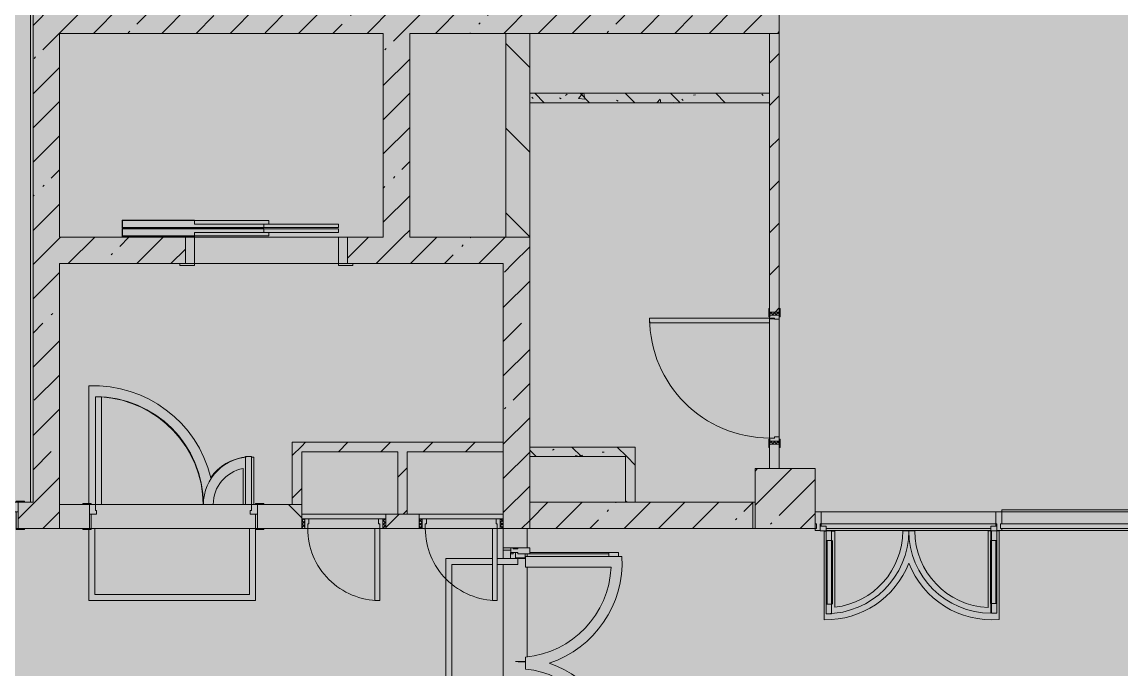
# Model space of a CAD drawing. Header units: millimetres. Extents: x 81094 to 272713, y -8553 to 29000.
# Drawn here: x 240191 to 249352, y 12229 to 17625 of the extents above; entities that cross this region are included whole.
import ezdxf

# ---------------------------------------------------------------- set-up
doc = ezdxf.new("R2010")
doc.units = ezdxf.units.MM
doc.layers.add('A-DETL-GENF-1', color=7, linetype='Continuous', lineweight=9, true_color=0xc0c0c0, transparency=0.4)
for name, color, linetype, lineweight, true_color in [('A-DETL-GENF-2', 7, 'Continuous', 5, 0xe2e2e2), ('A-DETL-GENF-3', 7, 'Continuous', 5, 0xb7b7b7), ('A-DOOR-3', 7, 'Continuous', 5, 0xb7b7b7), ('A-DOOR-4', 7, 'Continuous', 5, 0xe2e2e2), ('A-DOOR-5', 7, 'Continuous', 5, 0xaaaaaa), ('A-DOOR-FRAM-2', 7, 'Continuous', 5, 0xe2e2e2), ('A-DOOR-FRAM-3', 7, 'Continuous', 5, 0xb7b7b7), ('A-DOOR-FRAM-4', 7, 'Continuous', 5, 0xaaaaaa), ('A-FLOR-2', 7, 'Continuous', 5, 0xb7b7b7), ('A-GLAZ-CURT-3', 7, 'Continuous', 5, 0x737373), ('A-GLAZ-CWMG-4', 7, 'Continuous', 5, 0x737373), ('A-WALL-7', 7, 'Continuous', 9, 0x737373), ('I-WALL-4', 7, 'Continuous', 5, 0x737373), ('I-WALL-5', 7, 'Continuous', 5, 0x787878), ('S-COLS-2', 7, 'Continuous', 5, 0x737373)]:
    doc.layers.add(name, color=color, linetype=linetype, lineweight=lineweight, true_color=true_color)
doc.layers.add('I-WALL-3', color=7, linetype='Continuous', lineweight=5)
doc.layers.add('S-COLS-1', color=7, linetype='Continuous', lineweight=5)
pattern_1 = [(45, (145702.9, 0), (-285.1231, 285.1231), []), (45, (145988.04, 0), (-285.1231, 285.1231), [504.031, -100.806, 16.764, -84.042])]
pattern_2 = [(135, (145702.9, 0), (-353.5534, -353.5534), [])]
pattern_3 = [(45, (145702.92, 0), (-176.7767, 176.7767), [])]
pattern_4 = [(135, (145702.9, 0), (-377.1708, -377.1708), [533.4, -88.9, 17.78, -88.9]), (135, (145702.9, 376.94), (-377.1708, -377.1708), []), (50, (145702.9, 0), (637.6445, -55.7866), [66.675, -733.425]), (355, (145702.9, 0), (-123.3494, 668.6992), [53.34, -586.74]), (100.451, (145756.05, -4.65), (514.299, 612.908), [56.665, -623.315]), (46.184, (145702.9, 177.8), (948.7764, -147.1497), [100.012, -1100.137]), (96.636, (145782, 165.5), (830.909, 865.997), [84.998, -934.973]), (351.184, (145702.9, 177.8), (830.918, 865.988), [80.01, -880.11]), (21, (145791.8, 133.35), (530.6506, -357.9283), [66.675, -733.425]), (326, (145791.8, 133.35), (216.308, 644.6585), [53.34, -586.74]), (71.451, (145836.04, 103.5), (746.9596, 286.7243), [56.665, -623.315]), (37.5, (145702.92, 0), (10.81053, 295.9426), [16.764, -562.864, 16.764, -578.866, -588.962]), (37.5, (145702.92, 0), (10.81053, 295.9426), [-1175.258, 16.764, -572.198]), (7.5, (145702.9, 0), (233.8692, 350.6318), [16.764, -322.834, 16.764, -549.529, -224.472]), (7.5, (145702.9, 0), (233.8692, 350.6318), [-905.891, 16.764, -207.708]), (327.5, (145504.67, 0), (474.5678, -20.0513), [16.764, -205.486, 16.764, -676.656, -920.115]), (327.5, (145504.67, 0), (474.5678, -20.0513), [-915.67, 16.764, -903.351]), (317.5, (145415.77, 0), (518.4522, 88.9934), [16.764, -272.161, 16.764, -443.738, -653.415]), (317.5, (145415.77, 0), (518.4522, 88.9934), [-749.427, 16.764, -636.651])]

# ---------------------------------------------------------------- blocks, each defined once
blk = doc.blocks.new('110_Дверь_СКБ_1Ст_Внутренняя1 - Д-3б_п_ 1100x2100h_много всего 2-32816779-2_7_3_птичка')
at = {"layer": 'A-DOOR-4'}
h = blk.add_hatch(color=256, dxfattribs=at)
h.paths.add_polyline_path([(-512.5, 40), (-512.5, -40), (-477.5, -40), (-477.5, 0), (-487.5, 0), (-487.5, 40)])
h.paths.add_polyline_path([(502.5, 0), (502.5, -40), (537.5, -40), (537.5, 40), (512.5, 40), (512.5, 0)])
at = {"layer": 'A-DOOR-5'}
h = blk.add_hatch(dxfattribs=at)
h.set_pattern_fill('FP_117', color=256, style=0, pattern_type=2)
h.set_pattern_definition([(135, (1751.41, 104.685), (-14.14214, -14.14214), []), (225, (1751.41, 104.685), (14.14214, -14.14214), [])])
h.paths.add_polyline_path([(537.5, -40), (562.5, -40), (562.5, 40), (537.5, 40)])
at = {"layer": 'A-DOOR-FRAM-2'}
for points in [[(472.5, 40), (512.5, 40), (512.5, 1040), (472.5, 1040)], [(-567.5, 40), (-497.5, 40), (-497.5, 48), (-567.5, 48)], [(522.5, 40), (592.5, 40), (592.5, 48), (522.5, 48)], [(-567.5, -48), (-497.5, -48), (-497.5, -40), (-567.5, -40)], [(522.5, -48), (592.5, -48), (592.5, -40), (522.5, -40)]]:
    blk.add_hatch(color=256, dxfattribs=at).paths.add_polyline_path(points)
at = {"layer": 'A-DOOR-FRAM-4'}
h = blk.add_hatch(dxfattribs=at)
h.set_pattern_fill('FP_118', color=256, style=0, pattern_type=2)
h.set_pattern_definition([(45, (-371.384, 104.685), (-14.1421, 14.1421), []), (135, (-371.384, 104.685), (-14.1421, -14.1421), [])])
h.paths.add_polyline_path([(-537.5, -40), (-512.5, -40), (-512.5, 40), (-537.5, 40)])
at = {"layer": 'A-DOOR-3'}
for p, q in [((512.5, 1040), (472.5, 1040)), ((472.5, 1040), (472.5, 40)), ((512.5, 40), (512.5, 1040)), ((472.5, 40), (512.5, 40))]:
    blk.add_line(p, q, dxfattribs=at)
blk.add_arc((512.5, 40), 1000, 90, 180, dxfattribs=at)
at = {"layer": 'A-DOOR-FRAM-3'}
for p, q in [((-497.5, 48), (-567.5, 48)), ((-567.5, 48), (-567.5, 40)), ((-567.5, 40), (-497.5, 40)), ((-512.5, 40), (-537.5, 40)), ((-537.5, 40), (-537.5, -40)), ((-487.5, 40), (-512.5, 40)), ((-512.5, 40), (-512.5, -40)), ((-512.5, -40), (-512.5, 40)), ((-497.5, 40), (-512.5, 40)), ((-512.5, 40), (-512.5, 39)), ((-512.5, 39), (-497.5, 39)), ((-497.5, 40), (-497.5, 48)), ((-497.5, 39), (-497.5, 40)), ((-487.5, 0), (-487.5, 40)), ((-477.5, 0), (-487.5, 0)), ((-477.5, -40), (-477.5, 0)), ((512.5, 0), (502.5, 0)), ((502.5, 0), (502.5, -40)), ((512.5, 40), (512.5, 0)), ((537.5, 40), (512.5, 40)), ((592.5, 48), (522.5, 48)), ((522.5, 48), (522.5, 40)), ((537.5, 40), (522.5, 40)), ((522.5, 40), (522.5, 39)), ((522.5, 40), (592.5, 40)), ((522.5, 39), (537.5, 39)), ((537.5, -40), (537.5, 40)), ((562.5, 40), (537.5, 40)), ((537.5, 40), (537.5, -40)), ((537.5, 39), (537.5, 40)), ((562.5, -40), (562.5, 40)), ((592.5, 40), (592.5, 48)), ((-497.5, -40), (-567.5, -40)), ((-567.5, -40), (-567.5, -48)), ((-567.5, -48), (-497.5, -48)), ((-537.5, -40), (-512.5, -40)), ((-497.5, -39), (-512.5, -39)), ((-512.5, -39), (-512.5, -40)), ((-512.5, -40), (-477.5, -40)), ((-512.5, -40), (-497.5, -40)), ((-497.5, -40), (-497.5, -39)), ((-497.5, -48), (-497.5, -40)), ((502.5, -40), (537.5, -40)), ((537.5, -39), (522.5, -39)), ((522.5, -39), (522.5, -40)), ((522.5, -40), (537.5, -40)), ((592.5, -40), (522.5, -40)), ((522.5, -40), (522.5, -48)), ((522.5, -48), (592.5, -48)), ((537.5, -40), (537.5, -39)), ((537.5, -40), (562.5, -40)), ((592.5, -48), (592.5, -40))]:
    blk.add_line(p, q, dxfattribs=at)
blk = doc.blocks.new('110_Дверь_СКБ_2Ст - Д-1_л_Лестничная клетка EIS60 2-32142534-2_7_3_птичка')
at = {"layer": 'A-DOOR-4'}
for points in [[(662.5, 110), (662.5, 1010), (612.5, 1010), (612.5, 110)], [(-587.5, 510), (-637.5, 510), (-637.5, 110), (-587.5, 110), (-587.5, 433.2)], [(712.5, 30), (697.5, 30), (697.5, -110), (712.5, -110), (712.5, -30.6)]]:
    blk.add_hatch(color=256, dxfattribs=at).paths.add_polyline_path(points)
h = blk.add_hatch(color=256, dxfattribs=at)
h.paths.add_polyline_path([(712.5, 110), (662.5, 110), (662.5, 60), (652.5, 60), (652.5, 30), (712.5, 30)])
h.paths.add_polyline_path([(-627.5, 30), (-627.5, 60), (-637.5, 60), (-637.5, 110), (-687.5, 110), (-687.5, 30)])
at = {"layer": 'A-DOOR-FRAM-2'}
for points in [[(-672.5, 110), (-672.5, 118), (-742.5, 118), (-742.5, 110)], [(767.5, 110), (767.5, 118), (697.5, 118), (697.5, 110)], [(-672.5, 30), (-687.5, 30), (-687.5, -110), (-672.5, -110), (-672.5, -30.6)], [(-672.5, -110), (-742.5, -110), (-742.5, -118), (-672.5, -118)], [(767.5, -118), (767.5, -110), (697.5, -110), (697.5, -118)]]:
    blk.add_hatch(color=256, dxfattribs=at).paths.add_polyline_path(points)
at = {"layer": 'A-DOOR-3'}
for p, q in [((662.5, 1010), (612.5, 1010)), ((612.5, 1010), (612.5, 110)), ((662.5, 110), (662.5, 1010)), ((-637.5, 510), (-637.5, 110)), ((-587.5, 510), (-637.5, 510)), ((-587.5, 110), (-587.5, 510)), ((-637.5, 110), (-587.5, 110)), ((612.5, 110), (662.5, 110))]:
    blk.add_line(p, q, dxfattribs=at)
for centre, radius, start, end in [((662.5, 110), 900, 90, 180), ((-637.5, 110), 400, 360, 90)]:
    blk.add_arc(centre, radius, start, end, dxfattribs=at)
at = {"layer": 'A-DOOR-FRAM-3'}
for p, q in [((-672.5, 118), (-742.5, 118)), ((-742.5, 118), (-742.5, 110)), ((-742.5, 110), (-672.5, 110)), ((-637.5, 110), (-687.5, 110)), ((-687.5, 110), (-687.5, 30)), ((-672.5, 110), (-672.5, 118)), ((-637.5, 60), (-637.5, 110)), ((662.5, 110), (662.5, 60)), ((712.5, 110), (662.5, 110)), ((767.5, 118), (697.5, 118)), ((697.5, 118), (697.5, 110)), ((697.5, 110), (767.5, 110)), ((712.5, 30), (712.5, 110)), ((767.5, 110), (767.5, 118)), ((-687.5, 30), (-627.5, 30)), ((-672.5, 30), (-687.5, 30)), ((-687.5, 30), (-687.5, -110)), ((-672.5, -110), (-672.5, 30)), ((-627.5, 60), (-637.5, 60)), ((-627.5, 30), (-627.5, 60)), ((662.5, 60), (652.5, 60)), ((652.5, 60), (652.5, 30)), ((652.5, 30), (712.5, 30)), ((712.5, 30), (697.5, 30)), ((697.5, 30), (697.5, -110)), ((712.5, -110), (712.5, 30)), ((-672.5, -110), (-742.5, -110)), ((-742.5, -110), (-742.5, -118)), ((-742.5, -118), (-672.5, -118)), ((-687.5, -110), (-672.5, -110)), ((-672.5, -118), (-672.5, -110)), ((697.5, -110), (712.5, -110)), ((767.5, -110), (697.5, -110)), ((697.5, -110), (697.5, -118)), ((697.5, -118), (767.5, -118)), ((767.5, -118), (767.5, -110))]:
    blk.add_line(p, q, dxfattribs=at)
blk = doc.blocks.new('110_Дверь_СКБ_2Ст - Д-3а 1450x2100h_Лестничная клетка из коридора-32352288-2_7_3_птичка')
at = {"layer": 'A-DOOR-4'}
for points in [[(-587.5, 100), (-587.5, 1000), (-637.5, 1000), (-637.5, 100)], [(662.5, 100), (662.5, 500), (612.5, 500), (612.5, 100)], [(712.5, -100), (712.5, 20), (697.5, 20), (697.5, -100)]]:
    blk.add_hatch(color=256, dxfattribs=at).paths.add_polyline_path(points)
h = blk.add_hatch(color=256, dxfattribs=at)
h.paths.add_polyline_path([(-627.5, 20), (-627.5, 50), (-637.5, 50), (-637.5, 100), (-687.5, 100), (-687.5, 20)])
h.paths.add_polyline_path([(712.5, 20), (712.5, 100), (662.5, 100), (662.5, 50), (652.5, 50), (652.5, 20)])
at = {"layer": 'A-DOOR-FRAM-2'}
for points in [[(-672.5, 100), (-672.5, 108), (-742.5, 108), (-742.5, 100)], [(767.5, 100), (767.5, 108), (697.5, 108), (697.5, 100)], [(-672.5, -100), (-672.5, 20), (-687.5, 20), (-687.5, -100)], [(-672.5, -108), (-672.5, -100), (-742.5, -100), (-742.5, -108)], [(767.5, -108), (767.5, -100), (697.5, -100), (697.5, -108)]]:
    blk.add_hatch(color=256, dxfattribs=at).paths.add_polyline_path(points)
at = {"layer": 'A-DOOR-3'}
for p, q in [((-637.5, 1000), (-637.5, 100)), ((-587.5, 1000), (-637.5, 1000)), ((-587.5, 100), (-587.5, 1000)), ((662.5, 500), (612.5, 500)), ((612.5, 500), (612.5, 100)), ((662.5, 100), (662.5, 500)), ((-637.5, 100), (-587.5, 100)), ((612.5, 100), (662.5, 100))]:
    blk.add_line(p, q, dxfattribs=at)
for centre, radius, start, end in [((-637.5, 100), 900, 0, 90), ((662.5, 100), 400, 90, 180)]:
    blk.add_arc(centre, radius, start, end, dxfattribs=at)
at = {"layer": 'A-DOOR-FRAM-3'}
for p, q in [((-672.5, 108), (-742.5, 108)), ((-742.5, 108), (-742.5, 100)), ((-742.5, 100), (-672.5, 100)), ((-637.5, 100), (-687.5, 100)), ((-687.5, 100), (-687.5, 20)), ((-672.5, 100), (-672.5, 108)), ((-637.5, 50), (-637.5, 100)), ((662.5, 100), (662.5, 50)), ((712.5, 100), (662.5, 100)), ((767.5, 108), (697.5, 108)), ((697.5, 108), (697.5, 100)), ((697.5, 100), (767.5, 100)), ((712.5, 20), (712.5, 100)), ((767.5, 100), (767.5, 108)), ((-687.5, 20), (-627.5, 20)), ((-672.5, 20), (-687.5, 20)), ((-687.5, 20), (-687.5, -100)), ((-672.5, -100), (-672.5, 20)), ((-627.5, 50), (-637.5, 50)), ((-627.5, 20), (-627.5, 50)), ((662.5, 50), (652.5, 50)), ((652.5, 50), (652.5, 20)), ((652.5, 20), (712.5, 20)), ((712.5, 20), (697.5, 20)), ((697.5, 20), (697.5, -100)), ((712.5, -100), (712.5, 20)), ((-672.5, -100), (-742.5, -100)), ((-742.5, -100), (-742.5, -108)), ((-742.5, -108), (-672.5, -108)), ((-687.5, -100), (-672.5, -100)), ((-672.5, -108), (-672.5, -100)), ((697.5, -100), (712.5, -100)), ((767.5, -100), (697.5, -100)), ((697.5, -100), (697.5, -108)), ((697.5, -108), (767.5, -108)), ((767.5, -108), (767.5, -100))]:
    blk.add_line(p, q, dxfattribs=at)
blk = doc.blocks.new('110_Дверь_СКБ_1Ст - д-18 700x2100h_Технический шкаф ЭОМ и СС-23698042-2_7_3_птичка')
at = {"layer": 'A-DOOR-4'}
h = blk.add_hatch(color=256, dxfattribs=at)
h.paths.add_polyline_path([(312.5, 60), (312.5, 20), (302.5, 20), (302.5, -20), (337.5, -20), (337.5, 60)])
h.paths.add_polyline_path([(-287.5, 60), (-312.5, 60), (-312.5, -20), (-277.5, -20), (-277.5, 20), (-287.5, 20)])
at = {"layer": 'A-DOOR-5'}
h = blk.add_hatch(dxfattribs=at)
h.set_pattern_fill('FP_152', color=256, style=0, pattern_type=2)
h.set_pattern_definition([(135, (1951.41, 124.685), (-14.14214, -14.14214), []), (225, (1951.41, 124.685), (14.14214, -14.14214), [])])
h.paths.add_polyline_path([(362.5, 60), (337.5, 60), (337.5, -20), (362.5, -20)])
at = {"layer": 'A-DOOR-FRAM-2'}
blk.add_hatch(color=256, dxfattribs=at).paths.add_polyline_path([(-247.5, 660), (-287.5, 660), (-287.5, 60), (-247.5, 60), (-247.5, 503.6)])
at = {"layer": 'A-DOOR-FRAM-4'}
h = blk.add_hatch(dxfattribs=at)
h.set_pattern_fill('FP_153', color=256, style=0, pattern_type=2)
h.set_pattern_definition([(45, (-171.384, 124.685), (-14.1421, 14.1421), []), (135, (-171.384, 124.685), (-14.1421, -14.1421), [])])
h.paths.add_polyline_path([(-312.5, 60), (-337.5, 60), (-337.5, -20), (-312.5, -20)])
at = {"layer": 'A-DOOR-3'}
for p, q in [((-287.5, 660), (-287.5, 60)), ((-247.5, 660), (-287.5, 660)), ((-247.5, 60), (-247.5, 660)), ((-287.5, 60), (-247.5, 60))]:
    blk.add_line(p, q, dxfattribs=at)
blk.add_arc((-287.5, 60), 600, 360, 90, dxfattribs=at)
at = {"layer": 'A-DOOR-FRAM-3'}
for p, q in [((-312.5, 60), (-337.5, 60)), ((-337.5, 60), (-337.5, -20)), ((-287.5, 60), (-312.5, 60)), ((-312.5, 60), (-312.5, -20)), ((-312.5, -20), (-312.5, 60)), ((-287.5, 20), (-287.5, 60)), ((-277.5, 20), (-287.5, 20)), ((-277.5, -20), (-277.5, 20)), ((-247.5, 60), (312.5, 60)), ((312.5, 20), (302.5, 20)), ((302.5, 20), (302.5, -20)), ((312.5, 60), (312.5, 20)), ((337.5, 60), (312.5, 60)), ((337.5, -20), (337.5, 60)), ((362.5, 60), (337.5, 60)), ((337.5, 60), (337.5, -20)), ((362.5, -20), (362.5, 60)), ((-337.5, -20), (-312.5, -20)), ((-312.5, -20), (-277.5, -20)), ((302.5, -20), (-277.5, -20)), ((302.5, -20), (337.5, -20)), ((337.5, -20), (362.5, -20))]:
    blk.add_line(p, q, dxfattribs=at)
blk = doc.blocks.new('BSC_Колонна _Прямоугольная - 500х500-17857564-2_7_3_птичка')
at = {"layer": 'S-COLS-1'}
h = blk.add_hatch(dxfattribs=at)
h.set_pattern_fill('FP_183', color=256, style=0, pattern_type=2)
h.set_pattern_definition([(45, (-100850, -13650), (-285.1231, 285.1231), []), (45, (-100564.88, -13650), (-285.1231, 285.1231), [504.031, -100.806, 16.764, -84.042])])
h.paths.add_polyline_path([(-250, -250), (250, -250), (250, 250), (-250, 250), (-250, -115.2)])
at = {"layer": 'S-COLS-2'}
for p, q in [((250, 250), (-250, 250)), ((-250, 250), (-250, -250)), ((250, -250), (250, 250)), ((-250, -250), (250, -250))]:
    blk.add_line(p, q, dxfattribs=at)
blk = doc.blocks.new('DOR_Дверь лифта - 1350х2050h-19118285-2_7_3_птичка')
at = {"layer": 'A-DOOR-3'}
for p, q in [((-600, 125), (-720, 125)), ((-720, 125), (-720, 110)), ((-720, 110), (-600, 110)), ((-675, 110), (-675, -110)), ((-600, 110), (-675, 110)), ((-600, 110), (-600, 125)), ((600, 110), (-600, 110)), ((-600, 110), (-600, -110)), ((720, 125), (600, 125)), ((600, 125), (600, 110)), ((600, -110), (600, 110)), ((675, 110), (600, 110)), ((600, 110), (720, 110)), ((675, -110), (675, 110)), ((720, 110), (720, 125)), ((-675, -110), (-600, -110)), ((-600, -110), (600, -110)), ((-600, -150), (-600, -180)), ((20, -150), (-600, -150)), ((-600, -180), (20, -180)), ((-20, -120), (-20, -150)), ((600, -120), (-20, -120)), ((-20, -150), (600, -150)), ((20, -180), (20, -150)), ((600, -110), (675, -110)), ((600, -150), (600, -120)), ((-600, -190), (-600, -220)), ((20, -190), (-600, -190)), ((-600, -220), (20, -220)), ((-20, -220), (-20, -250)), ((600, -220), (-20, -220)), ((-20, -250), (600, -250)), ((20, -220), (20, -190)), ((600, -250), (600, -220))]:
    blk.add_line(p, q, dxfattribs=at)
at = {"layer": 'A-DOOR-FRAM-3'}
for p, q in [((1200, -180), (20, -180)), ((20, -180), (20, -183)), ((20, -183), (1203, -183)), ((600, -117), (600, -120)), ((1203, -117), (600, -117)), ((600, -120), (1200, -120)), ((1200, -120), (1200, -180)), ((1203, -183), (1203, -117)), ((1203, -187), (20, -187)), ((20, -187), (20, -190)), ((20, -190), (1200, -190)), ((600, -250), (600, -253)), ((1200, -250), (600, -250)), ((600, -253), (1203, -253)), ((1200, -190), (1200, -250)), ((1203, -253), (1203, -187))]:
    blk.add_line(p, q, dxfattribs=at)
blk = doc.blocks.new('Дверь_Витражная_остекление_ - ВВ-7 остекление-32349468-2_7_3_птичка')
at = {"layer": 'A-DETL-GENF-2'}
for points in [[(-860, -106.8), (-860, -880), (-837.2, -880), (-837.2, -106.8), (-815, -106.8), (-815, -20), (-860, -20)], [(865, -103.8), (877.8, -103.8), (877.8, -880), (910, -880), (910, -140), (900, -140), (900, -40), (910, -40), (910, -20), (865, -20)]]:
    blk.add_hatch(color=256, dxfattribs=at).paths.add_polyline_path(points)
at = {"layer": 'A-DETL-GENF-3'}
for p, q in [((-815, -20), (-860, -20)), ((-860, -880), (-860, -20)), ((-815, -20), (-860, -20)), ((-860, -20), (-860, -880)), ((-815, -106.8), (-815, -20)), ((-815, -106.8), (-815, -20)), ((865, -103.8), (865, -20)), ((865, -20), (865, -103.8)), ((-860, -100), (-815, -100)), ((-850, -800), (-850, -100)), ((-806, -106.8), (-806, -100)), ((900, -100), (865, -100)), ((900, -800), (900, -140)), ((910, -880), (910, -140)), ((910, -880), (910, -140)), ((-860, -800), (-837.2, -800)), ((910, -800), (877.8, -800)), ((-860, -880), (-837.2, -880)), ((-860, -880), (-837.2, -880)), ((910, -880), (877.8, -880)), ((877.8, -880), (910, -880))]:
    blk.add_line(p, q, dxfattribs=at)
at = {"layer": 'A-DOOR-3'}
for p, q in [((-910, 20), (-860, 20)), ((-910, -20), (-910, 20)), ((-860, 20), (-860, -20)), ((860, 20), (910, 20)), ((860, -20), (860, 20)), ((910, 20), (910, -20)), ((-860, -20), (-910, -20)), ((-860, -880), (-860, -20)), ((910, -20), (860, -20)), ((860, -103.8), (860, -39))]:
    blk.add_line(p, q, dxfattribs=at)
for centre, start, end in [((-860, -20), 354.22155, 0), ((860, -20), 180, 185.77845), ((-860, -20), 270, 271.54729)]:
    blk.add_arc(centre, 860, start, end, dxfattribs=at)
blk = doc.blocks.new('Прямоугольный импост - Импост структурный с накладкой - 160мм Темный-32348142-2_7_3_птичка')
at = {"layer": 'A-GLAZ-CWMG-4'}
for p, q in [((0, 17), (-50, 17)), ((-50, 17), (-50, 0)), ((-50, 0), (-40, 0)), ((-40, 0), (-40, -40)), ((-10, -40), (-10, 0)), ((-10, 0), (0, 0)), ((0, 0), (0, 17)), ((-40, -40), (-50, -40)), ((-50, -40), (-50, -140)), ((0, -40), (-10, -40)), ((0, -140), (0, -40)), ((-50, -140), (0, -140))]:
    blk.add_line(p, q, dxfattribs=at)
blk = doc.blocks.new('Дверь_Витражная_остекление_ - ВВ-22-32429667-2_7_3_птичка')
at = {"layer": 'A-DETL-GENF-2'}
for points in [[(-642.5, -710), (-642.5, -20), (-687.5, -20), (-687.5, -710)], [(737.5, -705), (737.5, -20), (692.5, -20), (692.5, -705)]]:
    blk.add_hatch(color=256, dxfattribs=at).paths.add_polyline_path(points)
at = {"layer": 'A-DETL-GENF-3'}
for p, q in [((-642.5, -20), (-687.5, -20)), ((-687.5, -710), (-687.5, -20)), ((-642.5, -20), (-687.5, -20)), ((-687.5, -20), (-687.5, -710)), ((-642.5, -710), (-642.5, -20)), ((-642.5, -710), (-642.5, -20)), ((692.5, -705), (692.5, -20)), ((692.5, -20), (692.5, -705)), ((737.5, -705), (737.5, -20)), ((737.5, -705), (737.5, -20)), ((-687.5, -100), (-642.5, -100)), ((-677.5, -630), (-677.5, -100)), ((-633.5, -630), (-633.5, -100)), ((683.5, -625), (683.5, -100)), ((737.5, -100), (692.5, -100)), ((727.5, -625), (727.5, -100)), ((-687.5, -630), (-642.5, -630)), ((737.5, -625), (692.5, -625)), ((-687.5, -710), (-642.5, -710)), ((-687.5, -710), (-642.5, -710)), ((737.5, -705), (692.5, -705)), ((692.5, -705), (737.5, -705))]:
    blk.add_line(p, q, dxfattribs=at)
at = {"layer": 'A-DOOR-3'}
for p, q in [((-737.5, 20), (-687.5, 20)), ((-737.5, -20), (-737.5, 20)), ((-687.5, 20), (-687.5, -20)), ((687.5, 20), (737.5, 20)), ((687.5, -20), (687.5, 20)), ((737.5, 20), (737.5, -20)), ((-687.5, -20), (-737.5, -20)), ((-687.5, -710), (-687.5, -20)), ((687.5, -705), (687.5, -20)), ((737.5, -20), (687.5, -20))]:
    blk.add_line(p, q, dxfattribs=at)
for centre, radius, start, end in [((-687.5, -20), 690, 270, 0), ((687.5, -20), 685, 180, 270)]:
    blk.add_arc(centre, radius, start, end, dxfattribs=at)
blk = doc.blocks.new('Прямоугольный импост - Импост структурный с накладкой - 160мм Темный-V197-2_7_3_птичка')
at = {"layer": 'A-GLAZ-CWMG-4'}
for p, q in [((0, 17), (-40, 17)), ((-10, -40), (-10, 0)), ((-10, 0), (0, 0)), ((0, 0), (0, 17)), ((-40, -40), (-50, -40)), ((-50, -40), (-50, -140)), ((-40, -20), (-40, -40)), ((0, -40), (-10, -40)), ((-50, -140), (0, -140))]:
    blk.add_line(p, q, dxfattribs=at)
blk = doc.blocks.new('Прямоугольный импост - Импост структурный с накладкой - 160мм Темный-32427025-2_7_3_птичка')
at = {"layer": 'A-GLAZ-CWMG-4'}
for p, q in [((102605, 13540), (101150, 13540)), ((101150, 13420), (101150, 13440)), ((102605, 13440), (101150, 13440)), ((102565, 13400), (101190, 13400)), ((102565, 13383), (101190, 13383)), ((102605, 13440), (102605, 13420))]:
    blk.add_line(p, q, dxfattribs=at)
blk = doc.blocks.new('Системная панель - Стекло - 40мм-32427252-2_7_3_птичка')
at = {"layer": 'A-GLAZ-CURT-3'}
for p, q in [((720, 40), (-720, 40)), ((-720, 40), (-720, 0)), ((-720, 0), (720, 0)), ((720, 0), (720, 40))]:
    blk.add_line(p, q, dxfattribs=at)
blk = doc.blocks.new('Прямоугольный импост - Импост структурный с накладкой - 160мм Темный-32427244-2_7_3_птичка')
at = {"layer": 'A-GLAZ-CWMG-4'}
for p, q in [((-15, 17), (25, 17)), ((25, 0), (15, 0)), ((15, 0), (15, -40)), ((25, 17), (25, 0)), ((-25, -140), (-25, -40)), ((-25, -40), (-15, -40)), ((-15, -40), (-15, -20)), ((15, -40), (25, -40)), ((25, -40), (25, -140)), ((25, -140), (-25, -140))]:
    blk.add_line(p, q, dxfattribs=at)
blk = doc.blocks.new('Прямоугольный импост - Импост структурный с накладкой - 160мм Темный-32427250-2_7_3_птичка')
at = {"layer": 'A-GLAZ-CWMG-4'}
for p, q in [((104075, 13540), (102655, 13540)), ((104075, 13383), (102655, 13383))]:
    blk.add_line(p, q, dxfattribs=at)

msp = doc.modelspace()

# ---------------------------------------------------------------- hatches: boundary and pattern name
at = {"layer": 'A-DETL-GENF-1'}
msp.add_hatch(color=256, dxfattribs=at).paths.add_polyline_path([(267919.9, -258), (270940.9, -258), (270940.9, 21558), (239010.9, 21558), (239010.9, 27348), (230562.9, 27348), (230562.9, 5750), (234904.9, 5750), (234904.9, -258), (266992.3, -258)])
at = {"layer": 'I-WALL-3'}
h = msp.add_hatch(dxfattribs=at)
h.set_pattern_fill('FP_85', color=256, style=0, pattern_type=2)
h.set_pattern_definition(pattern_1)
h.paths.add_polyline_path([(246422.9, 17530), (246502.9, 17530), (246502.9, 17750), (240282.9, 17750), (240282.9, 17530), (244906.3, 17530)])
h = msp.add_hatch(dxfattribs=at)
h.set_pattern_fill('FP_85', color=256, style=0, pattern_type=2)
h.set_pattern_definition(pattern_1)
h.paths.add_polyline_path([(240502.9, 13620), (240502.9, 17530), (240282.9, 17530), (240282.9, 13620)])
h = msp.add_hatch(dxfattribs=at)
h.set_pattern_fill('FP_85', color=256, style=0, pattern_type=2)
h.set_pattern_definition(pattern_1)
h.paths.add_polyline_path([(243422.9, 15830), (243422.9, 17530), (243202.9, 17530), (243202.9, 15830)])
h = msp.add_hatch(dxfattribs=at)
h.set_pattern_fill('FP_88', color=256, style=0, pattern_type=2)
h.set_pattern_definition(pattern_2)
h.paths.add_polyline_path([(244422.9, 15830), (244422.9, 17530), (244222.9, 17530), (244222.9, 15830)])
h = msp.add_hatch(dxfattribs=at)
h.set_pattern_fill('FP_89', color=256, style=0, pattern_type=2)
h.set_pattern_definition(pattern_3)
h.paths.add_polyline_path([(246450, 13900), (246502.9, 13900), (246502.9, 14105), (246422.9, 14105), (246422.9, 13900)])
h.paths.add_polyline_path([(246422.9, 15205), (246502.9, 15205), (246502.9, 17530), (246422.9, 17530), (246422.9, 15235)])
h = msp.add_hatch(dxfattribs=at)
h.set_pattern_fill('FP_85', color=256, style=0, pattern_type=2)
h.set_pattern_definition(pattern_1)
h.paths.add_polyline_path([(240502.9, 15610), (241552.9, 15610), (241552.9, 15830), (240502.9, 15830)])
h.paths.add_polyline_path([(244202.9, 15610), (244422.9, 15610), (244422.9, 15830), (242902.9, 15830), (242902.9, 15610)])
h = msp.add_hatch(dxfattribs=at)
h.set_pattern_fill('FP_85', color=256, style=0, pattern_type=2)
h.set_pattern_definition(pattern_1)
h.paths.add_polyline_path([(244202.9, 13400), (244422.9, 13400), (244422.9, 15610), (244202.9, 15610), (244202.9, 13480)])
h = msp.add_hatch(dxfattribs=at)
h.set_pattern_fill('FP_89', color=256, style=0, pattern_type=2)
h.set_pattern_definition(pattern_3)
h.paths.add_polyline_path([(242522.9, 13600), (242522.9, 14120), (242442.9, 14120), (242442.9, 13600)])
h = msp.add_hatch(dxfattribs=at)
h.set_pattern_fill('FP_89', color=256, style=0, pattern_type=2)
h.set_pattern_definition(pattern_3)
h.paths.add_polyline_path([(243402.9, 14040), (244202.9, 14040), (244202.9, 14120), (242522.9, 14120), (242522.9, 14040), (243322.9, 14040)])
h = msp.add_hatch(dxfattribs=at)
h.set_pattern_fill('FP_89', color=256, style=0, pattern_type=2)
h.set_pattern_definition(pattern_3)
h.paths.add_polyline_path([(243322.9, 13520), (243402.9, 13520), (243402.9, 14040), (243322.9, 14040), (243322.9, 13534.8)])
h = msp.add_hatch(dxfattribs=at)
h.set_pattern_fill('FP_85', color=256, style=0, pattern_type=2)
h.set_pattern_definition(pattern_1)
h.paths.add_polyline_path([(240212.9, 13400), (240502.9, 13400), (240502.9, 13620), (240157.9, 13620), (240157.9, 13400)])
h.paths.add_polyline_path([(238732.9, 13400), (238757.9, 13400), (238757.9, 13620), (238732.9, 13620), (238732.9, 13534.8)])
h = msp.add_hatch(dxfattribs=at)
h.set_pattern_fill('FP_88', color=256, style=0, pattern_type=2)
h.set_pattern_definition(pattern_2)
h.paths.add_polyline_path([(242152.9, 13400), (242522.9, 13400), (242522.9, 13600), (242152.9, 13600), (242152.9, 13520)])
h.paths.add_polyline_path([(240697.9, 13400), (240752.9, 13400), (240752.9, 13600), (240502.9, 13600), (240502.9, 13400), (240552.9, 13400)])
h = msp.add_hatch(dxfattribs=at)
h.set_pattern_fill('FP_85', color=256, style=0, pattern_type=2)
h.set_pattern_definition(pattern_1)
h.paths.add_polyline_path([(244731.9, 13400), (246282.9, 13400), (246282.9, 13620), (244422.9, 13620), (244422.9, 13400)])
h = msp.add_hatch(dxfattribs=at)
h.set_pattern_fill('FP_186', color=256, style=0, pattern_type=2)
h.set_pattern_definition([(45, (145702.9, 0), (-427.6843, 427.6843), []), (45, (145988.04, 0), (-427.6843, 427.6843), [])])
h.paths.add_polyline_path([(243502.9, 13400), (243502.9, 13520), (243222.9, 13520), (243222.9, 13400), (243340.6, 13400)])
at = {"layer": 'I-WALL-5'}
h = msp.add_hatch(dxfattribs=at)
h.set_pattern_fill('FP_98', color=256, style=0, pattern_type=2)
h.set_pattern_definition(pattern_4)
h.paths.add_polyline_path([(244422.9, 16950), (246422.9, 16950), (246422.9, 17030), (244422.9, 17030)])
h = msp.add_hatch(dxfattribs=at)
h.set_pattern_fill('FP_98', color=256, style=0, pattern_type=2)
h.set_pattern_definition(pattern_4)
h.paths.add_polyline_path([(245222.9, 14000), (245302.9, 14000), (245302.9, 14080), (244422.9, 14080), (244422.9, 14000), (244731.9, 14000)])
h = msp.add_hatch(dxfattribs=at)
h.set_pattern_fill('FP_98', color=256, style=0, pattern_type=2)
h.set_pattern_definition(pattern_4)
h.paths.add_polyline_path([(245302.9, 13620), (245302.9, 14000), (245222.9, 14000), (245222.9, 13620)])

# ---------------------------------------------------------------- linework, layer by layer
at = {"layer": 'A-FLOR-2'}
for p, q in [((240261.9, 13620), (240261.9, 17750)), ((246462.9, 15150), (246422.9, 15150)), ((240749.3, 14589.2), (240749.3, 13608)), ((242123.4, 13601.1), (242123.4, 13994.7)), ((242033.4, 13900.9), (242033.4, 13601.1)), ((240767.9, 13601.1), (240802.9, 13601.1)), ((241701.8, 13601.1), (241784.9, 13601.1)), ((242033.4, 13601.1), (242052.9, 13601.1)), ((242102.9, 13601.1), (242123.4, 13601.1)), ((246282.9, 13620), (246302.9, 13620)), ((248357.9, 13540), (248357.9, 13557)), ((248357.9, 13557), (251232.9, 13557)), ((240747.4, 13392), (240747.4, 12800)), ((240797.4, 13400), (240767.9, 13400)), ((240797.4, 12850), (240797.4, 13400)), ((242136.6, 13400), (242086.6, 13400)), ((242086.6, 13400), (242086.6, 12850)), ((242136.6, 12800), (242136.6, 13400)), ((246302.9, 13400), (246282.9, 13400)), ((246892.9, 13378.5), (246878, 13378.5)), ((246878, 13378.5), (246878, 12640.2)), ((246967.3, 13378.5), (246937.9, 13378.5)), ((246967.3, 12744.3), (246967.3, 13378.5)), ((247632.9, 13380), (247532.9, 13380)), ((248267.9, 13381.5), (248243.2, 13381.5)), ((248243.2, 13381.5), (248243.2, 12740.7)), ((248335.5, 13381.5), (248317.9, 13381.5)), ((248335.5, 12642.7), (248335.5, 13381.5)), ((244266.9, 13221.2), (244202.9, 13221.2)), ((243722.9, 13150), (243722.9, 11481.2)), ((244112.9, 13150), (243722.9, 13150)), ((244263.9, 13150), (244152.9, 13150)), ((244322.9, 13150), (244303.9, 13150)), ((244322.9, 13100), (244322.9, 13150)), ((245191.3, 13167.8), (244387.7, 13167.8)), ((244387.7, 13167.8), (244387.7, 13078)), ((243772.9, 11531.2), (243772.9, 13100)), ((243772.9, 13100), (244112.9, 13100)), ((244152.9, 13100), (244322.9, 13100)), ((244387.7, 13078), (245101.7, 13078)), ((242086.6, 12850), (240797.4, 12850)), ((240747.4, 12800), (242136.6, 12800)), ((244389.2, 12327), (244389.2, 12228.6))]:
    msp.add_line(p, q, dxfattribs=at)
for centre, radius, start, end in [((240791.9, 13590.1), 1000, 13.54971, 92.43764), ((240791.9, 13590.1), 910, 0.6926, 86.14974), ((242089.9, 13601.1), 395, 95.37122, 145.57769), ((242089.9, 13601.1), 395, 85.12655, 88.10651), ((242089.9, 13601.1), 305, 100.66451, 180), ((246892.9, 13380), 640, 276.67397, 0), ((248272.9, 13380), 640, 180, 267.33511), ((244307.7, 13117.8), 885, 288.26618, 3.23877), ((246892.9, 13380), 740, 268.84165, 338.81722), ((248272.9, 13380), 740, 201.18278, 274.85352), ((244307.7, 13117.8), 795, 275.8832, 357.13064), ((244307.7, 11452.8), 870, 0, 71.40745), ((244307.7, 11452.8), 780, 6.57701, 84.00325)]:
    msp.add_arc(centre, radius, start, end, dxfattribs=at)
at = {"layer": 'A-WALL-7'}
for p, q in [((244422.9, 17530), (244222.9, 17530)), ((246502.9, 17530), (246422.9, 17530)), ((244422.9, 17030), (244422.9, 16950)), ((246422.9, 16950), (246422.9, 17030)), ((244222.9, 15830), (244422.9, 15830)), ((244202.9, 14040), (244202.9, 14120)), ((244422.9, 14080), (244422.9, 14000)), ((242442.9, 13600), (242522.9, 13600)), ((245222.9, 13620), (245302.9, 13620)), ((243322.9, 13520), (243402.9, 13520))]:
    msp.add_line(p, q, dxfattribs=at)
at = {"layer": 'I-WALL-4'}
for p, q in [((246502.9, 15235), (246502.9, 20755)), ((240282.9, 17750), (240282.9, 13620)), ((240502.9, 15830), (240502.9, 17530)), ((240502.9, 17530), (243202.9, 17530)), ((243202.9, 17530), (243202.9, 15830)), ((243422.9, 17530), (244222.9, 17530)), ((243422.9, 15830), (243422.9, 17530)), ((244222.9, 17530), (244222.9, 15830)), ((244422.9, 17530), (246422.9, 17530)), ((244422.9, 17030), (244422.9, 17530)), ((246422.9, 17530), (246422.9, 17030)), ((246422.9, 17030), (244422.9, 17030)), ((244422.9, 16950), (246422.9, 16950)), ((244422.9, 14080), (244422.9, 16950)), ((246422.9, 16950), (246422.9, 15235)), ((241552.9, 15830), (240502.9, 15830)), ((241552.9, 15610), (241552.9, 15830)), ((243202.9, 15830), (242902.9, 15830)), ((242902.9, 15830), (242902.9, 15610)), ((244222.9, 15830), (243422.9, 15830)), ((240502.9, 15610), (241552.9, 15610)), ((240502.9, 15610), (240502.9, 13400)), ((242902.9, 15610), (244202.9, 15610)), ((244202.9, 15610), (244202.9, 14120)), ((246502.9, 15145), (246502.9, 14165)), ((246422.9, 14155), (246422.9, 15115)), ((242442.9, 14120), (242442.9, 13600)), ((244202.9, 14120), (242442.9, 14120)), ((242522.9, 13480), (242522.9, 14040)), ((242522.9, 14040), (243322.9, 14040)), ((243322.9, 14040), (243322.9, 13520)), ((243402.9, 14040), (244202.9, 14040)), ((243402.9, 13520), (243402.9, 14040)), ((244202.9, 14040), (244202.9, 13480)), ((245302.9, 14080), (244422.9, 14080)), ((245302.9, 13620), (245302.9, 14080)), ((246422.9, 14075), (246422.9, 13900)), ((246502.9, 13900), (246502.9, 14075)), ((244422.9, 14000), (245222.9, 14000)), ((244422.9, 13400), (244422.9, 14000)), ((245222.9, 14000), (245222.9, 13620)), ((240282.9, 13620), (240212.9, 13620)), ((240697.9, 13600), (240502.9, 13600)), ((240852.9, 13600), (242052.9, 13600)), ((242442.9, 13600), (242207.9, 13600)), ((245222.9, 13620), (244422.9, 13620)), ((246282.9, 13620), (245302.9, 13620)), ((246282.9, 13400), (246282.9, 13620)), ((242522.9, 13520), (243322.9, 13520)), ((243222.9, 13520), (243222.9, 13480)), ((243402.9, 13520), (244202.9, 13520)), ((243502.9, 13480), (243502.9, 13520)), ((240212.9, 13400), (240502.9, 13400)), ((240502.9, 13400), (240697.9, 13400)), ((242086.6, 13400), (240797.4, 13400)), ((242207.9, 13400), (242522.9, 13400)), ((243222.9, 13400), (243502.9, 13400)), ((244422.9, 13400), (244202.9, 13400)), ((244202.9, 13400), (244202.9, 13150)), ((244402.9, 13240), (244402.9, 13400)), ((244422.9, 13400), (246282.9, 13400)), ((244202.9, 13240), (244402.9, 13240)), ((244402.9, 13190), (244402.9, 13167.8)), ((244202.9, 11531.2), (244202.9, 13100)), ((244402.9, 13078), (244402.9, 12329.3))]:
    msp.add_line(p, q, dxfattribs=at)

# ---------------------------------------------------------------- block references
at = {"layer": 'A-DOOR-3'}
for name, p, rotation in [('DOR_Дверь лифта - 1350х2050h-19118285-2_7_3_птичка', (242227.9, 15720), 180), ('110_Дверь_СКБ_1Ст_Внутренняя1 - Д-3б_п_ 1100x2100h_много всего 2-32816779-2_7_3_птичка', (246462.9, 14642.5), 90), ('110_Дверь_СКБ_1Ст - д-18 700x2100h_Технический шкаф ЭОМ и СС-23698042-2_7_3_птичка', (242885.4, 13460), 180), ('110_Дверь_СКБ_1Ст - д-18 700x2100h_Технический шкаф ЭОМ и СС-23698042-2_7_3_птичка', (243865.4, 13460), 180), ('Дверь_Витражная_остекление_ - ВВ-7 остекление-32349468-2_7_3_птичка', (244283.9, 12290), 89.99999999999993)]:
    msp.add_blockref(name, p, dxfattribs=dict(at, rotation=rotation))
for name, p in [('110_Дверь_СКБ_2Ст - Д-1_л_Лестничная клетка EIS60 2-32142534-2_7_3_птичка', (239445.4, 13510)), ('110_Дверь_СКБ_2Ст - Д-3а 1450x2100h_Лестничная клетка из коридора-32352288-2_7_3_птичка', (241440.4, 13500)), ('Дверь_Витражная_остекление_ - ВВ-22-32429667-2_7_3_птичка', (247580.4, 13400))]:
    msp.add_blockref(name, p, dxfattribs=at)
at = {"layer": 'A-GLAZ-CURT-3'}
msp.add_blockref('Системная панель - Стекло - 40мм-32427252-2_7_3_птичка', (249067.9, 13400), dxfattribs=at)
at = {"layer": 'A-GLAZ-CWMG-4'}
for name, p, rotation in [('Прямоугольный импост - Импост структурный с накладкой - 160мм Темный-V197-2_7_3_птичка', (246802.9, 13400), 180), ('Прямоугольный импост - Импост структурный с накладкой - 160мм Темный-32348142-2_7_3_птичка', (244283.9, 13240), 89.99999999999993)]:
    msp.add_blockref(name, p, dxfattribs=dict(at, rotation=rotation))
for name in ['Прямоугольный импост - Импост структурный с накладкой - 160мм Темный-32427025-2_7_3_птичка', 'Прямоугольный импост - Импост структурный с накладкой - 160мм Темный-32427250-2_7_3_птичка']:
    msp.add_blockref(name, (145702.9, 0), dxfattribs=at)
at = {"layer": 'A-GLAZ-CWMG-4', "extrusion": (0, 0, -1), "rotation": 180}
msp.add_blockref('Прямоугольный импост - Импост структурный с накладкой - 160мм Темный-32427244-2_7_3_птичка', (-248332.9, 13400), dxfattribs=at)
at = {"layer": 'S-COLS-2'}
msp.add_blockref('BSC_Колонна _Прямоугольная - 500х500-17857564-2_7_3_птичка', (246552.9, 13650), dxfattribs=at)

doc.saveas('drawing.dxf')
